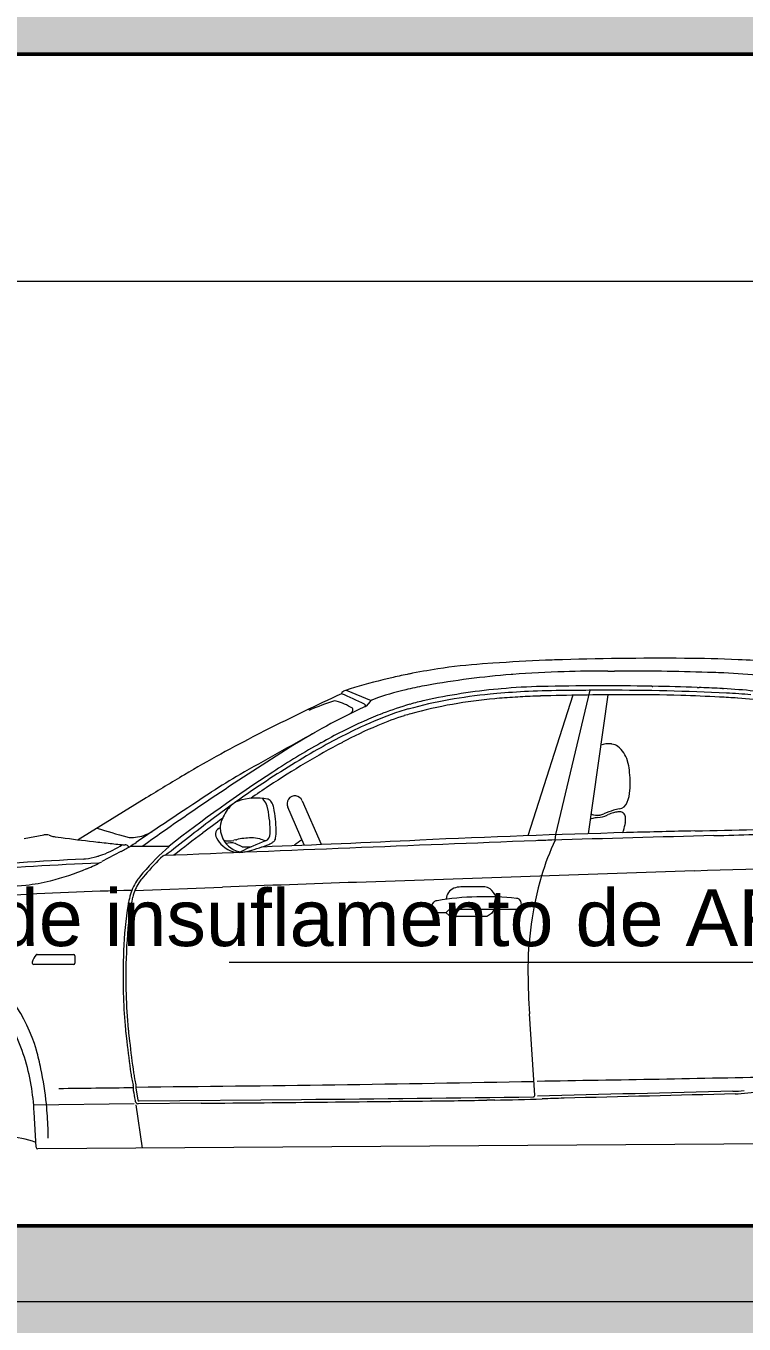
# Model space of a CAD drawing. Header units: millimetres. Extents: x 1135 to 1350, y 205 to 283.
# Drawn here: x 1147.417 to 1149.318, y 210.04 to 213.475 of the extents above; entities that cross this region are included whole.
import ezdxf

# ---------------------------------------------------------------- set-up
doc = ezdxf.new("R2010")
doc.units = ezdxf.units.MM
doc.header["$LTSCALE"] = 10
for name, color, linetype, lineweight in [('CARROS', 252, 'Continuous', 13), ('CINZA', 252, 'Continuous', 13), ('COTA', 90, 'Continuous', 9), ('HACHT', 90, 'Continuous', 9), ('PAREDES 2', 50, 'Continuous', 50), ('pn 02', 16, 'Continuous', 20), ('PN-01', 90, 'Continuous', 13)]:
    doc.layers.add(name, color=color, linetype=linetype, lineweight=lineweight)
doc.styles.get("Standard").update_dxf_attribs({"font": 'simplex.shx'})

# ---------------------------------------------------------------- blocks, each defined once
blk = doc.blocks.new('A$C22F757E9')
at = {"layer": 'CARROS'}
for p, q in [((-113.6779, 1229.9493), (-113.6886, 1229.9497)), ((-114.3375, 1229.9403), (-114.3649, 1229.9385)), ((-114.2851, 1229.9107), (-114.2893, 1229.9104)), ((-113.9976, 1229.9196), (-114.0158, 1229.9195)), ((-114.6015, 1229.9028), (-114.6293, 1229.8961)), ((-113.917, 1229.8793), (-113.9193, 1229.8794)), ((-113.7863, 1229.876), (-113.7918, 1229.8762)), ((-114.7386, 1229.8601), (-114.7386, 1229.8596)), ((-114.7372, 1229.8629), (-114.7376, 1229.8625)), ((-114.7263, 1229.8691), (-114.6596, 1229.8416)), ((-114.563, 1229.8715), (-114.5684, 1229.8702)), ((-114.3273, 1229.86), (-114.345, 1229.8584)), ((-114.3273, 1229.847), (-114.3325, 1229.8465)), ((-114.3156, 1229.8728), (-114.3239, 1229.8721)), ((-114.2654, 1229.8514), (-114.2719, 1229.851)), ((-114.1263, 1229.8557), (-114.2454, 1229.484)), ((-114.1713, 1229.4871), (-114.0798, 1229.8688)), ((-114.1108, 1229.8685), (-114.1462, 1229.8681)), ((-114.0333, 1229.8569), (-114.0854, 1229.4893)), ((-113.73, 1229.8734), (-113.7301, 1229.8734)), ((-113.689, 1229.848), (-113.6899, 1229.848)), ((-114.7102, 1229.8125), (-114.7096, 1229.8135)), ((-114.676, 1229.8256), (-114.6794, 1229.8242)), ((-114.6741, 1229.8279), (-114.6738, 1229.8269)), ((-114.6625, 1229.839), (-114.6736, 1229.8272)), ((-114.6291, 1229.8078), (-114.6301, 1229.8075)), ((-114.6743, 1229.7773), (-114.6777, 1229.7757)), ((-114.6422, 1229.7757), (-114.6442, 1229.7748)), ((-114.9368, 1229.7638), (-114.9606, 1229.7517)), ((-114.7925, 1229.7299), (-114.7934, 1229.7294)), ((-113.9808, 1229.6807), (-113.9813, 1229.6824)), ((-114.9658, 1229.6099), (-114.967, 1229.6091)), ((-114.93, 1229.6159), (-114.9316, 1229.6148)), ((-115.2553, 1229.5843), (-115.436, 1229.4733)), ((-114.9437, 1229.5785), (-114.9471, 1229.5829)), ((-114.8426, 1229.5767), (-114.7927, 1229.4617)), ((-113.9822, 1229.5717), (-113.9818, 1229.5726)), ((-114.8377, 1229.4598), (-114.8809, 1229.5596)), ((-114.0709, 1229.5391), (-114.07, 1229.5389)), ((-114.055, 1229.5387), (-114.0543, 1229.5389)), ((-114.0065, 1229.5471), (-114.0069, 1229.5471)), ((-115.054, 1229.529), (-115.0567, 1229.5225)), ((-114.0798, 1229.5274), (-114.08, 1229.5273)), ((-113.9877, 1229.5139), (-113.987, 1229.5179)), ((-115.5791, 1229.4765), (-115.5264, 1229.4862)), ((-115.4968, 1229.4811), (-115.4805, 1229.479)), ((-115.2515, 1229.4893), (-115.2391, 1229.4954)), ((-115.0696, 1229.4781), (-115.0697, 1229.4783)), ((-115.058, 1229.4916), (-115.058, 1229.4914)), ((-115.0187, 1229.473), (-115.0238, 1229.4718)), ((-115.0187, 1229.4633), (-115.0024, 1229.4551)), ((-114.9547, 1229.4754), (-114.956, 1229.4757)), ((-114.9256, 1229.4637), (-114.9241, 1229.4645)), ((-114.9178, 1229.4688), (-114.9179, 1229.4687)), ((-114.913, 1229.4773), (-114.9129, 1229.4778)), ((-114.1727, 1229.4722), (-114.1713, 1229.4871)), ((-115.3715, 1229.4338), (-115.3816, 1229.4303)), ((-115.3223, 1229.4423), (-115.373, 1229.4154)), ((-115.3034, 1229.4565), (-115.3011, 1229.4544)), ((-115.2971, 1229.4568), (-115.2281, 1229.4568)), ((-115.2281, 1229.4568), (-115.1952, 1229.4568)), ((-115.1952, 1229.4568), (-115.1951, 1229.4568)), ((-115.0004, 1229.4546), (-114.9779, 1229.4546)), ((-115.2642, 1229.3854), (-115.2733, 1229.3746)), ((-115.2584, 1229.3803), (-115.2675, 1229.3695)), ((-113.8037, 1229.3907), (-114.6992, 1229.3606)), ((-115.2856, 1229.339), (-115.0536, 1229.3479)), ((-115.2987, 1229.3238), (-115.2989, 1229.3231)), ((-115.2913, 1229.3218), (-115.2915, 1229.3211)), ((-115.5443, 1229.17), (-115.4482, 1229.17)), ((-115.4448, 1229.1665), (-115.4448, 1229.1468)), ((-115.3158, 1229.1741), (-115.3166, 1229.1432)), ((-115.3081, 1229.1761), (-115.3087, 1229.1583)), ((-115.4482, 1229.1433), (-115.5528, 1229.1433)), ((-114.2263, 1228.7979), (-114.2408, 1229.0128)), ((-115.3094, 1228.9612), (-115.307, 1228.9397)), ((-115.3021, 1228.9621), (-115.2997, 1228.9405)), ((-115.5462, 1228.9159), (-115.5465, 1228.9169)), ((-115.2939, 1228.8409), (-115.2937, 1228.8398)), ((-115.2904, 1228.818), (-115.2904, 1228.817)), ((-115.2866, 1228.8422), (-115.2864, 1228.841)), ((-115.2828, 1228.8161), (-115.2777, 1228.7849)), ((-115.283, 1228.7786), (-115.2828, 1228.7783)), ((-115.2743, 1228.7821), (-114.8447, 1228.7862)), ((-113.689, 1228.8012), (-113.6885, 1228.8013)), ((-115.5535, 1228.7719), (-115.287, 1228.7754)), ((-115.5471, 1228.6596), (-115.5522, 1228.7523)), ((-115.5198, 1228.7736), (-115.5198, 1228.7743)), ((-115.2826, 1228.7716), (-115.266, 1228.6573)), ((-115.1103, 1228.776), (-115.2765, 1228.7744)), ((-113.431, 1228.6703), (-115.5426, 1228.6553))]:
    blk.add_line(p, q, dxfattribs=at)
for points in [[(-114.3299, 1229.323, 0.11548), (-114.345, 1229.3432, 0.176796), (-114.3594, 1229.3485), (-114.4227, 1229.3485, 0.101369), (-114.441, 1229.3448, 0.277823), (-114.4613, 1229.3166)], [(-114.3353, 1229.2892, -0.205932), (-114.3517, 1229.2712, -0.106247), (-114.3563, 1229.2702), (-114.4457, 1229.2702, -0.186076), (-114.4533, 1229.2731), (-114.4619, 1229.2809)]]:
    blk.add_lwpolyline(points, format="xyb", dxfattribs=at)
blk.add_lwpolyline([(-114.4578, 1229.284, -0.22651), (-114.4665, 1229.2799), (-114.4885, 1229.2799, -0.337736), (-114.4993, 1229.2881, -0.372119), (-114.4878, 1229.3122, -0.06192), (-114.4852, 1229.313, -0.069103), (-114.2749, 1229.3189, -0.185882), (-114.2677, 1229.3152, -0.282354), (-114.2643, 1229.2963, -0.308281), (-114.2748, 1229.2892), (-114.4483, 1229.2892, 0.22651), (-114.457, 1229.285)], format="xyb", close=True, dxfattribs=at)
for centre, major_axis, start_param, end_param in [((-113.9558, 1224.2258), (0, 5.7277), 0.042956, 0.067705), ((-114.1015, 1227.668), (0, 2.2823), 0.032475, 0.042956), ((-113.8972, 1221.2834), (0, 8.6702), -0.00781, 0.032475), ((-113.8621, 1225.8454), (0, 4.1081), -0.042876, -0.00781), ((-113.804, 1226.9662), (0, 2.9858), -0.101354, -0.042876), ((-114.3433, 1228.7922), (0, 1.1411), 0.193693, 0.231718), ((-114.2242, 1228.1758), (0, 1.7692), 0.149318, 0.193693), ((-114.1187, 1227.6304), (0, 2.2866), 0.075791, 0.175851), ((-114.266, 1228.4584), (0, 1.4835), 0.067705, 0.149318), ((-114.0638, 1226.9523), (0, 2.967), 0.029196, 0.075791), ((-114.0444, 1226.278), (0, 3.6416), -0.003117, 0.029196), ((-114.0234, 1233.1147), (0, 3.1952), 3.138476, 3.143989), ((-113.981, 1222.8557), (0, 7.0639), -0.032568, 0.002396), ((-113.8129, 1228.091), (0, 1.8258), -0.048297, -0.032568), ((-113.8913, 1226.4447), (0, 3.474), -0.107335, -0.048297), ((-114.3108, 1228.5261), (0, 1.4077), 0.231718, 0.305685), ((-114.3161, 1228.7582), (0, 1.1411), 0.175851, 0.221404), ((-114.1754, 1228.2816), (0, 1.5976), 0.021399, 0.089203), ((-114.0501, 1222.34), (0, 7.5406), -0.01761, 0.021399), ((-113.8814, 1231.9331), (0, 2.0541), 3.123983, 3.125376), ((-114.0236, 1223.0333), (0, 6.8469), -0.033626, -0.016216), ((-113.7061, 1232.6135), (0, 2.7388), 3.107967, 3.109804), ((-113.8506, 1227.8229), (0, 2.0541), -0.059598, -0.031789), ((-112.3457, 1224.501), (0, 5.8833), 0.425561, 0.463424), ((-114.7353, 1229.8601), (0, 0.00342), 0.781916, 1.570796), ((-114.9808, 1229.2245), (0, 0.681), -0.468973, -0.369211), ((-114.7214, 1229.8467), (0, 0.0228), 0.305685, 0.781916), ((-114.6462, 1229.8233), (0, 0.0228), 0.3497, 0.809947), ((-114.4158, 1229.1822), (0, 0.7052), 0.221404, 0.3497), ((-114.2281, 1228.5515), (0, 1.3122), 0.090512, 0.260903), ((-114.3735, 1229.173), (0, 0.6847), 0.21595, 0.276643), ((-114.2254, 1228.5694), (0, 1.2817), 0.084975, 0.264181), ((-114.1857, 1228.304), (0, 1.5743), 0.089203, 0.21595), ((-114.1813, 1228.2693), (0, 1.5976), 0.03961, 0.092933), ((-114.1556, 1227.8003), (0, 2.0541), 0.057492, 0.084975), ((-114.1621, 1228.0285), (0, 1.8258), 0.027575, 0.057492), ((-114.1108, 1226.4658), (0, 3.4026), 0.010555, 0.03961), ((-113.9558, 1220.4368), (0, 9.4205), 0.003741, 0.027575), ((-114.0352, 1222.5952), (0, 7.2737), 0, 0.010555), ((-114.0352, 1223.093), (0, 6.7759), -0.047367, 0), ((-113.9736, 1225.2926), (0, 4.5646), -0.029742, 0.003741), ((-113.9798, 1225.0823), (0, 4.775), -0.05154, -0.029742), ((-113.8649, 1227.3438), (0, 2.5105), -0.070793, -0.05154), ((-113.6631, 1231.0125), (0, 1.1411), 3.081995, 3.084453), ((-113.8452, 1227.7796), (0, 2.097), -0.096438, -0.05714), ((-113.783, 1228.4935), (0, 1.3694), -0.095242, -0.047367), ((-113.7862, 1228.4562), (0, 1.3953), -0.188658, -0.070793), ((-113.9133, 1228.1381), (0, 1.8568), 0.432291, 0.553116), ((-114.8227, 1229.8207), (0, 0.00342), 2.183101, 3.512121), ((-114.397, 1228.7083), (0, 1.1899), 0.314715, 0.370528), ((-114.7557, 1229.8268), (0, 0.0137), -0.24656, 0.314715), ((-114.7872, 1229.6997), (0, 0.1447), -0.574008, -0.24656), ((-114.7238, 1229.8205), (0, 0.016), 3.596388, 4.189324), ((-114.7116, 1229.8184), (0, 0.00342), 4.667383, 5.709177), ((-114.7186, 1229.8187), (0, 0.0105), 4.189324, 4.667383), ((-114.6769, 1229.8178), (0, 0.00685), 0.375385, 0.432291), ((-114.3142, 1228.9527), (0, 0.9129), 0.358845, 0.417336), ((-114.6806, 1229.8258), (0, 0.00685), -1.259538, -0.468973), ((-114.6784, 1229.8319), (0, 0.00685), 3.516977, 3.95154), ((-114.3141, 1228.9658), (0, 0.89), 0.31283, 0.423211), ((-114.308, 1228.939), (0, 0.928), 0.276643, 0.358845), ((-114.4456, 1229.3783), (0, 0.4565), 0.260903, 0.31283), ((-114.4377, 1229.3661), (0, 0.4565), 0.264181, 0.303931), ((-114.0313, 1228.3191), (0, 1.5976), 0.423211, 0.518785), ((-114.0921, 1228.4441), (0, 1.4692), 0.417336, 0.505068), ((-114.1665, 1228.617), (0, 1.2553), 0.396581, 0.478729), ((-114.3318, 1229.0234), (0, 0.8155), 0.303931, 0.396581), ((-113.4529, 1226.6893), (0, 3.4234), 0.463424, 0.528805), ((-106.041, 1213.4278), (0, 18.597), 0.499073, 0.511356), ((-110.7877, 1222.9996), (0, 7.8957), 0.553116, 0.613206), ((-113.5032, 1227.3802), (0, 2.6787), 0.518785, 0.587427), ((-113.7278, 1227.7589), (0, 2.222), 0.478729, 0.581369), ((-113.7054, 1227.7321), (0, 2.2823), 0.505068, 0.570944), ((-114.0314, 1229.6587), (0, 0.0685), -0.106302, 0.313902), ((-114.0319, 1229.6534), (0, 0.0738), -0.125341, -0.106302), ((-114.027, 1229.6927), (0, 0.0342), -0.643313, -0.125341), ((-114.0491, 1229.6628), (0, 0.0715), -1.293188, -0.643313), ((-114.1214, 1229.64), (0, 0.1483), -1.451009, -1.293188), ((-111.3461, 1223.0295), (0, 7.6622), 0.528805, 0.544337), ((-112.7032, 1226.1484), (0, 4.1644), 0.570944, 0.652732), ((-114.3469, 1228.4517), (0, 1.3694), 0.511356, 0.576538), ((-114.2577, 1229.6234), (0, 0.2877), 4.64248, 4.832176), ((-113.4965, 1227.3674), (0, 2.6931), 0.587427, 0.61203), ((-112.9559, 1226.563), (0, 3.6517), 0.581369, 0.597082), ((-114.0759, 1229.6104), (0, 0.1027), 4.335286, 4.64248), ((-100.9173, 1207.4883), (0, 26.3747), 0.576538, 0.585751), ((-113.4965, 1227.3674), (0, 2.6931), 0.615142, 0.640365), ((-114.9972, 1229.5302), (0, 0.0479), 0.314757, 0.783284), ((-114.9628, 1229.423), (0, 0.1607), -0.180926, 0.314757), ((-114.983, 1229.5479), (0, 0.0502), -1.272831, -0.917278), ((-114.9363, 1229.5698), (0, 0.0114), -0.594286, -0.180926), ((-114.9434, 1229.5592), (0, 0.0242), -1.1156, -0.594286), ((-114.9621, 1229.5492), (0, 0.0456), -1.382127, -1.100546), ((-114.8618, 1229.5681), (0, 0.0213), -1.156148, 1.985445), ((-114.0063, 1229.5814), (0, 0.0264), 3.26333, 4.335286), ((-114.9533, 1229.4855), (0, 0.1111), 0.783284, 1.167828), ((-115.0217, 1229.5359), (0, 0.0913), -1.361844, -1.272831), ((-115.2379, 1229.4894), (0, 0.3156), -1.57042, -1.361844), ((-115.2731, 1229.4889), (0, 0.3671), -1.545183, -1.382127), ((-114.0631, 1229.5747), (0, 0.0365), 2.713104, 2.921881), ((-114.0621, 1229.5749), (0, 0.0369), 2.921881, 3.337837), ((-114.0573, 1229.4842), (0, 0.0479), 0.054182, 0.204771), ((-114.0634, 1229.598), (0, 0.066), 3.195774, 3.585976), ((-114.0674, 1229.606), (0, 0.0685), 3.337837, 3.499941), ((-112.8121, 1226.2039), (0, 3.5645), 0.350561, 0.358348), ((-114.0152, 1229.4951), (0, 0.0479), 0.364916, 0.444383), ((-113.9224, 1229.2487), (0, 0.3117), 0.318258, 0.364916), ((-114.0037, 1229.4992), (0, 0.0479), 0.067411, 0.318258), ((-113.995, 1229.4872), (0, 0.0685), 0.121737, 0.350561), ((-114.0035, 1229.5018), (0, 0.0454), -0.104735, 0.067411), ((-114, 1229.5356), (0, 0.0114), -0.612053, -0.104735), ((-114.003, 1229.5313), (0, 0.0167), -1.20414, -0.612053), ((-113.9981, 1229.5332), (0, 0.0114), -1.43565, -1.20414), ((-114.0472, 1229.5264), (0, 0.0617), 4.638063, 4.847535), ((-114.7261, 1231.6769), (0, 2.2737), 2.842554, 2.879385), ((-111.2385, 1224.2915), (0, 6.5289), 0.640365, 0.664457), ((-112.9559, 1226.563), (0, 3.6517), 0.622536, 0.640358), ((-115.0536, 1229.4873), (0, 0.0187), 0.345821, 2.076435), ((-115.0111, 1229.5053), (0, 0.0494), 1.257945, 1.743534), ((-115.036, 1229.5135), (0, 0.0228), 1.167828, 1.257945), ((-115.024, 1229.4954), (0, 0.1141), 4.557738, 4.738002), ((-114.0487, 1229.4422), (0, 0.0909), 0.204771, 0.354738), ((-114.0624, 1229.5262), (0, 0.0768), 4.250872, 4.552061), ((-114.0314, 1229.5252), (0, 0.0456), 4.552061, 4.638063), ((-187.3904, 4612.8936), (0, 3384.2213), 3.163665, 3.163852), ((-115.5215, 1229.4593), (0, 0.0274), -0.33487, 0.179696), ((-115.4684, 1229.6142), (0, 0.1366), 2.806723, 2.844179), ((-115.4881, 1229.549), (0, 0.0685), 2.844179, 3.012488), ((-114.9015, 1234.0056), (0, 4.5646), 3.012488, 3.031695), ((-106.9367, 1307.2706), (0, 78.2743), 3.031695, 3.032268), ((-115.2281, 1230.5979), (0, 1.1411), 3.032268, 3.0674), ((-115.2951, 1229.5249), (0, 0.0456), 2.879385, 3.140625), ((-115.531, 1229.8466), (0, 0.4565), 3.688582, 3.727344), ((-115.295, 1229.5812), (0, 0.102), 3.140625, 3.59011), ((-92.5138, 659.1104), (0, 570.7859), 0.038616, 0.040368), ((-109.6407, 1222.0469), (0, 9.2835), 0.640358, 0.650894), ((-115.0007, 1229.5167), (0, 0.0799), 2.072713, 2.41339), ((-114.9563, 1229.515), (0, 0.1059), 1.743534, 1.793986), ((-114.9937, 1229.5062), (0, 0.0669), 1.793986, 2.770578), ((-115.037, 1229.5316), (0, 0.0613), 2.919101, 3.361429), ((-115.0311, 1229.4104), (0, 0.0546), -0.212349, 0.246971), ((-115.0208, 1229.4593), (0, 0.00456), -0.46329, -0.212349), ((-115.0677, 1229.6957), (0, 0.2282), 3.361429, 3.370931), ((-114.9745, 1229.2902), (0, 0.1882), 0.01461, 0.229338), ((-114.7001, 1228.8181), (0, 0.6962), 0.357441, 0.462722), ((-114.976, 1229.3985), (0, 0.0799), -0.257664, 0.01461), ((-114.9809, 1229.3747), (0, 0.1041), -0.409253, -0.257664), ((-121.0002, 1380.161), (0, 150.8313), 3.182332, 3.185139), ((-114.9472, 1229.4895), (0, 0.0205), 3.499034, 4.712765), ((-114.9583, 1229.5236), (0, 0.0685), 3.480886, 3.647271), ((-114.9459, 1229.5044), (0, 0.0456), 3.647271, 3.81764), ((-114.9264, 1229.4795), (0, 0.0138), 3.81764, 4.557738), ((-114.7608, 1229.3297), (0, 0.1657), 0.529751, 0.678186), ((-113.0834, 1195.7491), (0, 33.7555), 0.027067, 0.043546), ((-114.0504, 1224.9096), (0, 4.5646), 0.029224, 0.038616), ((-113.6215, 1229.2002), (0, 0.6221), 1.118392, 1.281765), ((-110.524, 1102.4689), (0, 127.0576), 0.025795, 0.029224), ((-113.8618, 1224.9294), (0, 4.5646), 0.025454, 0.027067), ((-112.6734, 1177.5548), (0, 51.9545), 0.022072, 0.025454), ((-114.3327, 1252.2996), (0, 22.8229), 3.167388, 3.172119), ((-115.4349, 1229.5978), (0, 0.176), 3.248022, 3.428022), ((-115.4145, 1229.5274), (0, 0.1027), 3.428022, 3.472814), ((-115.4474, 1229.6579), (0, 0.2369), 3.472814, 3.72753), ((-115.531, 1229.8466), (0, 0.4565), 3.624238, 3.688582), ((-115.3124, 1229.4463), (0, 0.0137), -0.730952, -0.074193), ((-114.7702, 1228.9523), (0, 0.6625), 0.708024, 0.858348), ((-114.7702, 1228.9523), (0, 0.6548), 0.752883, 0.858348), ((-115.2082, 1229.4267), (0, 0.00456), 0.040368, 0.752883), ((-115.1951, 1229.4561), (0, 0.000685), 3.849617, 6.283185), ((-114.9972, 1229.5205), (0, 0.0851), 2.40522, 2.408915), ((-115.0082, 1229.5082), (0, 0.0685), 2.413854, 3.392695), ((-115.0013, 1229.4864), (0, 0.0456), 2.770578, 3.394848), ((-115.0004, 1229.4592), (0, 0.00456), 2.678303, 3.141593), ((-115.1551, 1230.0897), (0, 0.6688), 3.394848, 3.480886), ((-114.7976, 1217.2273), (0, 12.2115), 0.051925, 0.080059), ((-114.9261, 1218.4363), (0, 10.9849), 0.042012, 0.074048), ((-115.6816, 1230.0695), (0, 0.726), 3.384756, 3.527414), ((-115.4272, 1229.5248), (0, 0.1027), 3.193518, 3.248022), ((-115.5817, 1229.8197), (0, 0.4565), 3.527414, 3.624238), ((-113.2833, 1213.4233), (0, 15.976), -0.001394, 0.033067), ((-115.6177, 1229.8078), (0, 0.4565), 3.238938, 3.384756), ((-115.1676, 1229.2889), (0, 0.1376), 0.995308, 1.314242), ((-115.1994, 1229.3099), (0, 0.0991), 0.858348, 0.995308), ((-115.1994, 1229.3099), (0, 0.0913), 0.858348, 0.995308), ((-112.0985, 1149.5632), (0, 79.841), 0.033067, 0.037576), ((-113.3781, 1229.1268), (0, 0.8798), 1.281765, 1.578166), ((-117.8746, 1253.2657), (0, 24.0259), 3.223137, 3.238938), ((-115.0929, 1220.4325), (0, 8.9092), 0.022851, 0.061135), ((-115.1676, 1229.2889), (0, 0.1298), 0.995308, 1.314242), ((-114.3004, 1229.1361), (0, 1.0314), 1.40892, 1.527911), ((-114.3004, 1229.1361), (0, 1.0236), 1.40892, 1.531203), ((-115.0849, 1229.2661), (0, 0.2246), 1.314242, 1.40892), ((-115.0849, 1229.2661), (0, 0.2168), 1.314242, 1.40892), ((-115.5093, 1229.1359), (0, 0.0504), 0.859086, 1.304934), ((-115.5443, 1229.1665), (0, 0.00342), 0, 0.859086), ((-115.4482, 1229.1665), (0, 0.00342), -1.570796, 0), ((-114.9786, 1229.1656), (0, 0.3423), 1.527911, 1.545934), ((-113.9287, 1229.1082), (0, 1.4017), 1.535075, 1.668544), ((-115.1733, 1229.1712), (0, 0.1369), 1.531203, 1.535075), ((-115.9485, 1228.7969), (0, 0.4254), -1.284844, -0.622326), ((-115.5528, 1229.1479), (0, 0.00456), 1.304934, 3.141593), ((-115.4482, 1229.1468), (0, 0.00342), 3.141593, 4.712389), ((-113.9287, 1229.1082), (0, 1.4091), 1.545934, 1.668544), ((-112.5097, 1229.1333), (0, 1.7612), 1.578166, 1.63923), ((-116.1017, 1228.7281), (0, 0.5579), -1.397505, -1.125639), ((-114.6317, 1229.0382), (0, 0.6922), 1.668544, 1.682277), ((-114.6317, 1229.0382), (0, 0.6847), 1.668544, 1.682277), ((-116.1394, 1228.7389), (0, 0.6276), -1.36472, -1.284844), ((-113.0479, 1229.1963), (0, 2.3073), 1.682277, 1.719188), ((-113.0479, 1229.1963), (0, 2.2998), 1.682277, 1.719188), ((-116.4238, 1228.6785), (0, 0.9225), -1.466743, -1.36472), ((-114.6217, 1228.9576), (0, 0.6922), 1.719188, 1.74009), ((-114.6217, 1228.9576), (0, 0.6847), 1.719188, 1.74009), ((-115.8199, 1337.2311), (0, 108.4084), 3.156572, 3.162613), ((-116.1559, 1228.7185), (0, 0.6138), -1.515588, -1.397505), ((-117.9242, 1440.9193), (0, 212.1184), 3.153256, 3.154196), ((-115.164, 1228.8623), (0, 0.1336), 1.74009, 1.855393), ((-115.2657, 1228.8189), (0, 0.0251), 1.41751, 1.609803), ((-115.2342, 1228.8192), (0, 0.0571), 1.609803, 1.732831), ((-115.2946, 1228.8235), (0, 0.00456), 4.559103, 4.996985), ((-115.164, 1228.8623), (0, 0.1261), 1.74009, 1.868965), ((-115.2657, 1228.8189), (0, 0.0176), 1.34633, 1.73609), ((-116.25, 1337.4574), (0, 108.6428), 3.150626, 3.160477), ((-115.287, 1228.8239), (0, 0.00456), 4.487923, 5.010557), ((-113.7027, 1229.1458), (0, 0.3449), 3.182756, 3.386468), ((-113.9129, 1229.0385), (0, 1.416), 1.732831, 1.751857), ((-115.2741, 1228.7855), (0, 0.0114), 1.751857, 2.225595), ((-115.2735, 1228.7855), (0, 0.0119), 2.225595, 2.621141), ((-115.2744, 1228.7855), (0, 0.00342), 1.73609, 3.151013), ((-118.0302, 1554.4024), (0, 325.6399), 3.150694, 3.152782), ((-117.3333, 1496.9091), (0, 268.1348), 3.151013, 3.153337), ((-114.541, 1237.9115), (0, 9.1292), 3.152782, 3.16237), ((-114.3167, 1226.9588), (0, 1.8258), 0.008997, 0.020777), ((-114.3718, 1233.1678), (0, 4.3833), 3.15059, 3.179753), ((-114.231, 1228.7973), (0, 0.00456), 3.153337, 3.957822), ((-114.2328, 1228.799), (0, 0.007), 3.957822, 4.085416), ((-114.2308, 1228.7976), (0, 0.00456), 4.085416, 4.780823), ((-109.1828, 1038.1489), (0, 190.7142), 0.024055, 0.026811), ((-114.0354, 1224.2263), (0, 4.5646), 0.025356, 0.038161), ((-94.6929, 450.1224), (0, 778.9174), 0.024766, 0.025356), ((-113.7142, 1229.3098), (0, 0.5021), 3.165648, 3.2255), ((-113.7078, 1229.2573), (0, 0.4565), 3.166359, 3.183928), ((-116.4143, 1228.6787), (0, 0.9129), -1.536106, -1.466743), ((-115.2765, 1228.7801), (0, 0.00571), 2.621141, 3.150694), ((-116.7141, 1228.6682), (0, 1.2174), -1.558331, -1.536106), ((-115.6509, 1228.3795), (0, 0.3108), -0.343438, -0.089136), ((-115.5426, 1228.6599), (0, 0.00456), 1.626005, 3.148578)]:
    blk.add_ellipse(centre, major_axis=major_axis, ratio=0.985222, start_param=start_param, end_param=end_param, dxfattribs=at)

msp = doc.modelspace()

# ---------------------------------------------------------------- hatches: boundary and pattern name
at = {"layer": 'CINZA'}
h = msp.add_hatch(dxfattribs=at)
h.set_pattern_fill('SOLO2', color=256, style=0)
h.set_pattern_definition([(45, (0, 0.1), (0.2, 0.6), [0.56568542, -0.56568542]), (45, (0.1, 0), (0.2, 0.6), [0.56568542, -0.56568542]), (315, (0.2, 0), (0.6, 0.2), [0.2828427, -0.2828427]), (315, (0.3, 0.1), (0.6, 0.2), [0.2828427, -0.2828427]), (315, (0.4, 0.2), (0.6, 0.2), [0.2828427, -0.2828427]), (315, (0.5, 0.3), (0.6, 0.2), [0.2828427, -0.2828427])])
h.paths.add_polyline_path([(1136.168, 220.7), (1136.168, 218.2034), (1143.19, 218.2034), (1143.19, 206.8702), (1150.9934, 206.8702), (1150.9934, 208.3567), (1150.5535, 208.3567), (1150.5535, 209.9795), (1150.9934, 209.9795), (1150.9934, 210.3), (1145.8684, 210.3), (1145.8684, 213.6), (1145.8684, 216.9), (1145.8684, 220.2), (1150.8684, 220.2), (1150.8684, 220.7)])
h.paths.add_polyline_path([(1145.6697, 209.9803), (1146.5495, 209.9803), (1146.5495, 208.3575), (1145.6697, 208.3575)], flags=16)
h.paths.add_polyline_path([(1156.9934, 206.8702), (1156.9934, 208.3567), (1156.5535, 208.3567), (1156.5535, 209.9795), (1156.9934, 209.9795), (1156.9934, 210.1), (1150.9934, 210.1), (1150.9934, 209.9795), (1151.4333, 209.9795), (1151.4333, 208.3567), (1150.9934, 208.3567), (1150.9934, 206.8702)])
h.paths.add_polyline_path([(1162.9934, 206.8702), (1162.9934, 208.3567), (1162.5535, 208.3567), (1162.5535, 209.9795), (1162.9934, 209.9795), (1162.9934, 210.1), (1156.9934, 210.1), (1156.9934, 209.9795), (1157.4333, 209.9795), (1157.4333, 208.3567), (1156.9934, 208.3567), (1156.9934, 206.8702)])
h.paths.add_polyline_path([(1163.4333, 208.3567), (1162.9934, 208.3567), (1162.9934, 206.8702), (1168.9934, 206.8702), (1168.9934, 208.3567), (1168.5535, 208.3567), (1168.5535, 209.9795), (1168.9934, 209.9795), (1168.9934, 210.1), (1162.9934, 210.1), (1162.9934, 209.9795), (1163.4333, 209.9795)])
h.paths.add_polyline_path([(1174.9934, 206.8702), (1174.9934, 208.3567), (1174.5535, 208.3567), (1174.5535, 209.9795), (1174.9934, 209.9795), (1174.9934, 210.1), (1168.9934, 210.1), (1168.9934, 209.9795), (1169.4333, 209.9795), (1169.4333, 208.3567), (1168.9934, 208.3567), (1168.9934, 206.8702)])
h.paths.add_polyline_path([(1180.9934, 206.8702), (1180.9934, 208.3567), (1180.5535, 208.3567), (1180.5535, 209.9795), (1180.9934, 209.9795), (1180.9934, 210.1), (1174.9934, 210.1), (1174.9934, 209.9795), (1175.4333, 209.9795), (1175.4333, 208.3567), (1174.9934, 208.3567), (1174.9934, 206.8702)])
h.paths.add_polyline_path([(1186.9934, 206.8702), (1186.9934, 210.1), (1180.9934, 210.1), (1180.9934, 209.9795), (1181.4333, 209.9795), (1181.4333, 208.3567), (1180.9934, 208.3567), (1180.9934, 206.8702)])
at = {"layer": 'HACHT'}
h = msp.add_hatch(color=256, dxfattribs=at)
h.paths.add_polyline_path([(1162.1404, 216.9), (1156.9934, 216.9), (1156.9934, 216.7), (1157.1434, 216.7), (1162.1404, 216.7)])
h.paths.add_polyline_path([(1162.1404, 213.6), (1156.9934, 213.6), (1156.9934, 213.4), (1162.1404, 213.4)])
h.paths.add_polyline_path([(1156.9934, 213.6), (1151.2434, 213.6), (1152.2055, 213.4), (1156.9934, 213.4)])
h.paths.add_polyline_path([(1156.9934, 216.9), (1151.2434, 216.9), (1152.2055, 216.7), (1156.9934, 216.7)])
h.paths.add_polyline_path([(1151.2434, 216.9), (1150.9934, 216.9), (1150.9934, 216.7), (1151.1434, 216.7), (1152.2055, 216.7)])
h.paths.add_polyline_path([(1151.2434, 213.6), (1150.9934, 213.6), (1150.9934, 213.4), (1152.2055, 213.4)])
h.paths.add_polyline_path([(1150.9934, 213.6), (1147.1892, 213.6), (1147.1892, 213.4), (1150.9934, 213.4)])
h.paths.add_polyline_path([(1150.9934, 216.9), (1147.1892, 216.9), (1147.1892, 216.7), (1150.9934, 216.7)])
h.paths.add_polyline_path([(1146.6392, 216.9), (1146.1184, 216.9), (1146.1184, 216.7), (1146.6392, 216.7)])
h.paths.add_polyline_path([(1146.1184, 216.9), (1145.8684, 216.9), (1145.8684, 216.7), (1146.1184, 216.7)])
h.paths.add_polyline_path([(1146.6392, 213.6), (1145.8684, 213.6), (1145.8684, 213.4), (1146.6392, 213.4)])
at = {"layer": 'PN-01'}
h = msp.add_hatch(color=256, dxfattribs=at)
h.paths.add_polyline_path([(1150.9934, 210.1), (1150.9934, 210.3), (1145.8684, 210.3), (1145.8684, 210.1)])
h.paths.add_polyline_path([(1150.9934, 210.3), (1150.9934, 210.1), (1156.9934, 210.1), (1156.9934, 210.3)])
h.paths.add_polyline_path([(1156.9934, 210.3), (1156.9934, 210.1), (1162.9934, 210.1), (1162.9934, 210.3)])

# ---------------------------------------------------------------- linework, layer by layer
at = {"layer": 'COTA'}
msp.add_line((1150.6316, 210.997), (1147.9546, 210.997), dxfattribs=at)
at = {"layer": 'PAREDES 2'}
for p, q in [((1147.1892, 213.4), (1162.1404, 213.4)), ((1145.8684, 210.3), (1236.5023, 210.3))]:
    msp.add_line(p, q, dxfattribs=at)
at = {"layer": 'pn 02'}
msp.add_line((1146.1184, 212.8), (1184.2684, 212.8), dxfattribs=at)
at = {"layer": 'PN-01'}
msp.add_line((1145.8684, 210.1), (1236.7523, 210.1), dxfattribs=at)

# ---------------------------------------------------------------- block references
at = {"layer": 'CARROS'}
msp.add_blockref('A$C22F757E9', (1262.9907, -1018.1517), dxfattribs=at)

# ---------------------------------------------------------------- texts
at = {"layer": 'COTA', "insert": (1148.1437, 211.1902), "char_height": 0.15, "width": 3.564, "attachment_point": 2}
msp.add_mtext('{\\fArial|b0|i0|c0|p34;Duto de insuflamento de AR}', dxfattribs=at)

doc.saveas('drawing.dxf')
